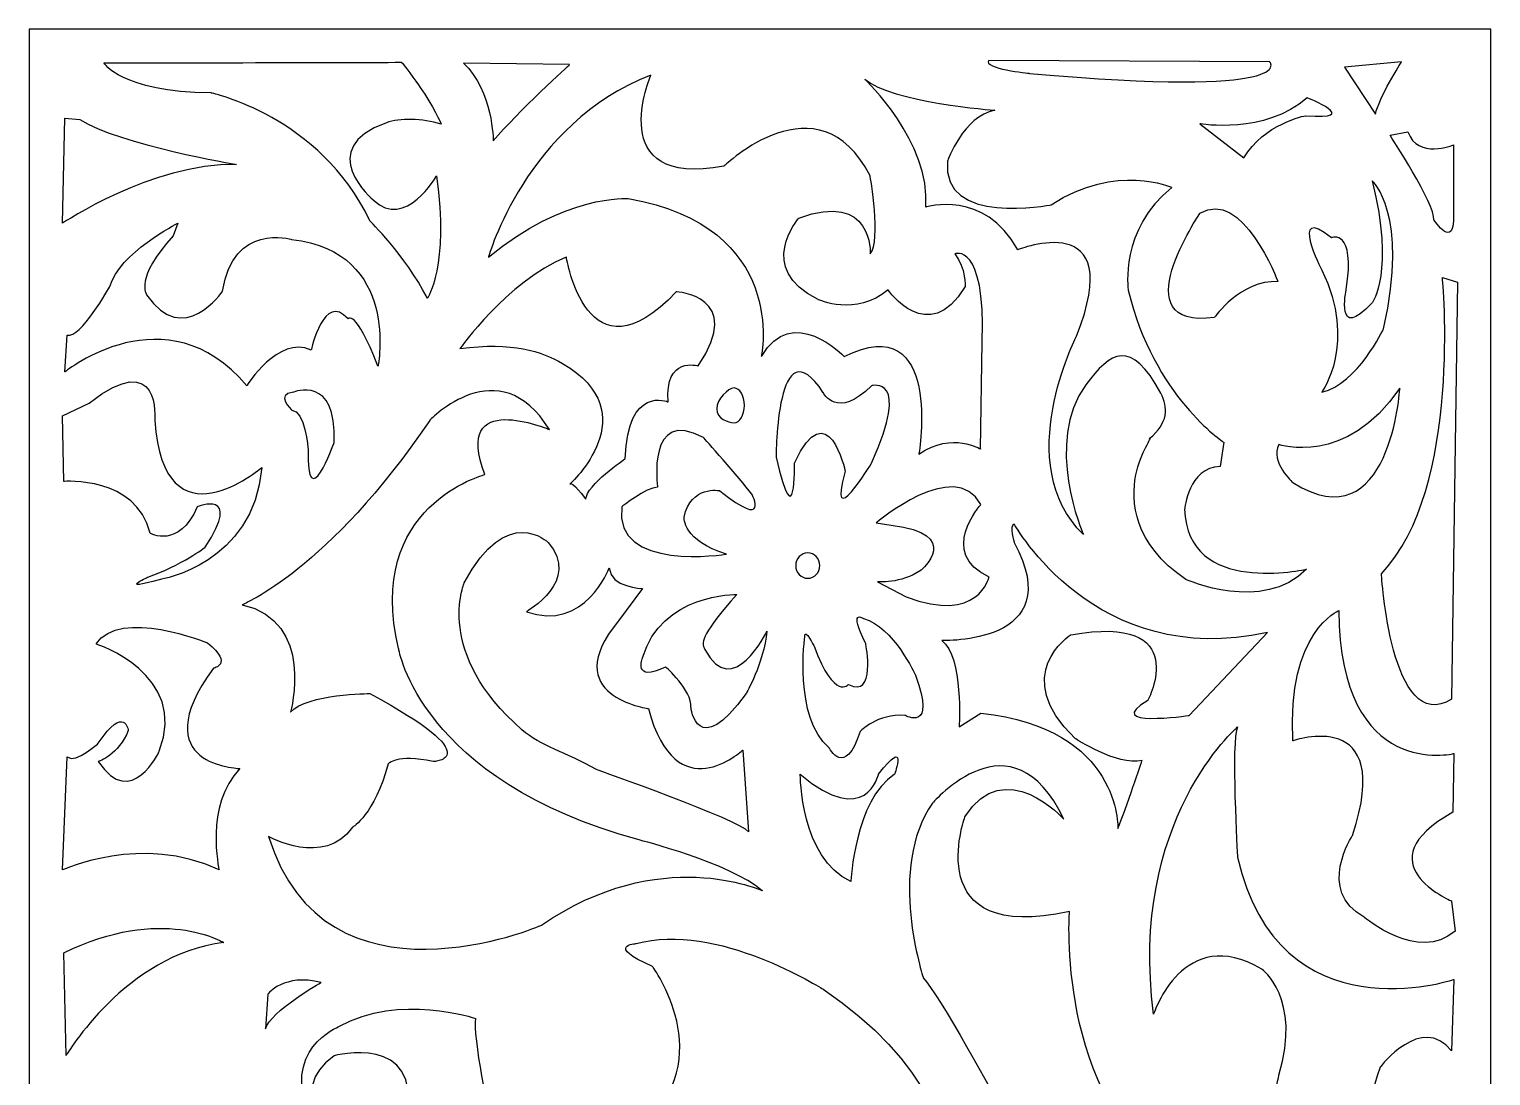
# Model space of a CAD drawing. Header units: centimetres. Extents: x -21.4 to -16.1, y -2 to 9.
# Drawn here: x -21.39 to -16.08, y 5.19 to 9 of the extents above; entities that cross this region are included whole.
import ezdxf

# ---------------------------------------------------------------- set-up
doc = ezdxf.new("R2010")
doc.units = ezdxf.units.CM
doc.header["$MEASUREMENT"] = 0
doc.layers.add('layer 1', color=7, linetype='Continuous')

msp = doc.modelspace()

# ---------------------------------------------------------------- linework, layer by layer
at = {"layer": 'layer 1', "color": 250}
for points, knots in [([(-21.39472, 9.00077), (-21.39472, 9.00077), (-16.07597, 9.00077), (-16.07597, 9.00077), (-16.07597, 9.00077), (-16.07597, 9.00077), (-16.07597, -1.97622), (-16.07597, -1.97622), (-16.07597, -1.97622), (-16.07597, -1.97622), (-21.39472, -1.97622), (-21.39472, -1.97622), (-21.39472, -1.97622), (-21.39472, -1.97622), (-21.39472, 9.00077), (-21.39472, 9.00077)], [0, 0, 0, 0, 0.2, 0.2, 0.2, 0.2, 0.4, 0.4, 0.4, 0.4, 0.6, 0.6, 0.6, 0.6, 1, 1, 1, 1]), ([(-17.90278, 8.8876), (-17.90278, 8.8876), (-16.88005, 8.88168), (-16.88005, 8.88168), (-16.88005, 8.88168), (-16.88005, 8.88168), (-16.76181, 8.75154), (-17.75498, 8.84027), (-17.75498, 8.84027), (-17.75498, 8.84027), (-17.92643, 8.85803), (-17.90278, 8.8876)], [0, 0, 0, 0, 0.25, 0.25, 0.25, 0.25, 0.5, 0.5, 0.5, 0.5, 1, 1, 1, 1]), ([(-21.12241, 8.87804), (-21.12241, 8.87804), (-21.06378, 8.77322), (-20.73294, 8.76904), (-20.73294, 8.76904), (-20.73294, 8.76904), (-20.3351, 8.68519), (-20.15502, 8.30368), (-20.15502, 8.30368), (-20.15502, 8.30368), (-20.02938, 8.18209), (-19.94563, 8.02278), (-19.94563, 8.02278), (-19.94563, 8.02278), (-19.86606, 8.14017), (-19.91212, 8.46718), (-19.91212, 8.46718), (-19.91212, 8.46718), (-20.02519, 8.27014), (-20.14246, 8.37914), (-20.14246, 8.37914), (-20.14246, 8.37914), (-20.36229, 8.56603), (-20.09506, 8.66096), (-20.09506, 8.66096), (-20.04643, 8.67824), (-19.9648, 8.67644), (-19.89537, 8.65584), (-19.89537, 8.65584), (-19.89537, 8.65584), (-19.92603, 8.72342), (-19.97184, 8.78901), (-19.97184, 8.78901), (-19.98558, 8.80868), (-20.03519, 8.88056), (-20.04101, 8.88054), (-20.04101, 8.88054), (-20.25741, 8.87988), (-21.12241, 8.87804), (-21.12241, 8.87804)], [0, 0, 0, 0, 0.0909091, 0.0909091, 0.0909091, 0.0909091, 0.1818182, 0.1818182, 0.1818182, 0.1818182, 0.2727273, 0.2727273, 0.2727273, 0.2727273, 0.3636364, 0.3636364, 0.3636364, 0.3636364, 0.4545455, 0.4545455, 0.4545455, 0.4545455, 0.5454545, 0.5454545, 0.5454545, 0.5454545, 0.6363636, 0.6363636, 0.6363636, 0.6363636, 0.7272727, 0.7272727, 0.7272727, 0.7272727, 0.8181818, 0.8181818, 0.8181818, 0.8181818, 1, 1, 1, 1]), ([(-19.81397, 8.87747), (-19.81397, 8.87747), (-19.428, 8.87245), (-19.428, 8.87245), (-19.428, 8.87245), (-19.428, 8.87245), (-19.61718, 8.70089), (-19.70585, 8.5944), (-19.70585, 8.5944), (-19.70585, 8.5944), (-19.70755, 8.77691), (-19.81397, 8.87747)], [0, 0, 0, 0, 0.25, 0.25, 0.25, 0.25, 0.5, 0.5, 0.5, 0.5, 1, 1, 1, 1]), ([(-19.72359, 8.17178), (-19.72359, 8.17178), (-19.58762, 8.65688), (-19.13241, 8.83436), (-19.13241, 8.83436), (-19.13241, 8.83436), (-19.30977, 8.42026), (-18.86638, 8.50307), (-18.86638, 8.50307), (-18.86638, 8.50307), (-18.52351, 8.83436), (-18.33433, 8.46757), (-18.33433, 8.46757), (-18.33433, 8.46757), (-18.29295, 8.23095), (-18.33433, 8.18362), (-18.33433, 8.18362), (-18.33433, 8.18362), (-18.32251, 8.41434), (-18.59445, 8.31377), (-18.59445, 8.31377), (-18.59445, 8.31377), (-18.75407, 8.13038), (-18.52351, 8.01798), (-18.52351, 8.01798), (-18.52351, 8.01798), (-18.38754, 7.9529), (-18.26931, 8.05347), (-18.26931, 8.05347), (-18.26931, 8.05347), (-18.12411, 7.8405), (-17.98814, 8.0653), (-17.98814, 8.0653), (-17.98814, 8.0653), (-17.98554, 8.13038), (-18.02692, 8.18362), (-18.02692, 8.18362), (-18.02692, 8.18362), (-17.9146, 8.23095), (-17.92643, 7.86416), (-17.92643, 7.86416), (-17.92643, 7.86416), (-17.93234, 7.47372), (-17.93234, 7.47372), (-17.93234, 7.47372), (-17.93234, 7.47372), (-18.03284, 7.53879), (-18.15698, 7.45597), (-18.15698, 7.45597), (-18.15698, 7.45597), (-18.0683, 7.98839), (-18.42892, 7.81092), (-18.42892, 7.81092), (-18.42892, 7.81092), (-18.61809, 8.00614), (-18.73042, 7.81092), (-18.73042, 7.81092), (-18.73042, 7.81092), (-18.62992, 8.28419), (-19.21517, 8.38476), (-19.21517, 8.38476), (-19.21517, 8.38476), (-19.44574, 8.40251), (-19.72359, 8.17178)], [0, 0, 0, 0, 0.0588235, 0.0588235, 0.0588235, 0.0588235, 0.1176471, 0.1176471, 0.1176471, 0.1176471, 0.1764706, 0.1764706, 0.1764706, 0.1764706, 0.2352941, 0.2352941, 0.2352941, 0.2352941, 0.2941176, 0.2941176, 0.2941176, 0.2941176, 0.3529412, 0.3529412, 0.3529412, 0.3529412, 0.4117647, 0.4117647, 0.4117647, 0.4117647, 0.4705882, 0.4705882, 0.4705882, 0.4705882, 0.5294118, 0.5294118, 0.5294118, 0.5294118, 0.5882353, 0.5882353, 0.5882353, 0.5882353, 0.6470588, 0.6470588, 0.6470588, 0.6470588, 0.7058824, 0.7058824, 0.7058824, 0.7058824, 0.7647059, 0.7647059, 0.7647059, 0.7647059, 0.8235294, 0.8235294, 0.8235294, 0.8235294, 0.8823529, 0.8823529, 0.8823529, 0.8823529, 1, 1, 1, 1]), ([(-16.6081, 8.86313), (-16.6081, 8.86313), (-16.40119, 8.88168), (-16.40119, 8.88168), (-16.40119, 8.88168), (-16.40119, 8.88168), (-16.48396, 8.75073), (-16.49578, 8.69157), (-16.49578, 8.69157), (-16.49578, 8.69157), (-16.6081, 8.86313), (-16.6081, 8.86313)], [0, 0, 0, 0, 0.25, 0.25, 0.25, 0.25, 0.5, 0.5, 0.5, 0.5, 1, 1, 1, 1]), ([(-16.74612, 7.03755), (-16.74612, 7.03755), (-17.18166, 6.93692), (-17.19004, 7.25556), (-17.19004, 7.25556), (-17.19004, 7.25556), (-17.17747, 7.40648), (-17.06021, 7.41067), (-17.06021, 7.41067), (-17.06021, 7.41067), (-17.04764, 7.49871), (-17.04764, 7.49871), (-17.04764, 7.49871), (-17.04764, 7.49871), (-17.3031, 7.66641), (-17.39524, 8.05213), (-17.39524, 8.05213), (-17.39524, 8.05213), (-17.42873, 8.27432), (-17.23609, 8.42526), (-17.23609, 8.42526), (-17.23609, 8.42526), (-17.43711, 8.51749), (-17.67582, 8.36237), (-17.67582, 8.36237), (-17.67582, 8.36237), (-18.07785, 8.28271), (-18.05273, 8.52168), (-18.05273, 8.52168), (-18.05273, 8.52168), (-17.99409, 8.68519), (-17.88102, 8.70615), (-17.88102, 8.70615), (-17.88102, 8.70615), (-18.25793, 8.7355), (-18.35425, 8.81935), (-18.35425, 8.81935), (-18.35425, 8.81935), (-18.11136, 8.58876), (-18.13229, 8.35399), (-18.13229, 8.35399), (-18.13229, 8.35399), (-17.91871, 8.42106), (-17.79727, 8.19886), (-17.79727, 8.19886), (-17.79727, 8.19886), (-17.39524, 8.35818), (-17.58369, 7.88443), (-17.58369, 7.88443), (-17.58369, 7.88443), (-17.82239, 7.41906), (-17.55856, 7.16332), (-17.55856, 7.16332), (-17.55856, 7.16332), (-17.70521, 7.49804), (-17.54934, 7.708), (-17.54934, 7.708), (-17.46054, 7.8276), (-17.38499, 7.8792), (-17.27697, 7.67681), (-17.27697, 7.67681), (-17.24993, 7.62614), (-17.24872, 7.56744), (-17.31861, 7.5118), (-17.31861, 7.5118), (-17.30306, 7.52418), (-17.35113, 7.46202), (-17.36751, 7.37965), (-17.36751, 7.37965), (-17.38642, 7.28453), (-17.37741, 7.13033), (-17.18584, 6.99982), (-17.18584, 6.99982), (-17.18584, 6.99982), (-16.90526, 6.87404), (-16.74612, 7.03755)], [0, 0, 0, 0, 0.05, 0.05, 0.05, 0.05, 0.1, 0.1, 0.1, 0.1, 0.15, 0.15, 0.15, 0.15, 0.2, 0.2, 0.2, 0.2, 0.25, 0.25, 0.25, 0.25, 0.3, 0.3, 0.3, 0.3, 0.35, 0.35, 0.35, 0.35, 0.4, 0.4, 0.4, 0.4, 0.45, 0.45, 0.45, 0.45, 0.5, 0.5, 0.5, 0.5, 0.55, 0.55, 0.55, 0.55, 0.6, 0.6, 0.6, 0.6, 0.65, 0.65, 0.65, 0.65, 0.7, 0.7, 0.7, 0.7, 0.75, 0.75, 0.75, 0.75, 0.8, 0.8, 0.8, 0.8, 0.85, 0.85, 0.85, 0.85, 0.9, 0.9, 0.9, 0.9, 1, 1, 1, 1]), ([(-17.13424, 8.65688), (-17.13424, 8.65688), (-16.89778, 8.61548), (-16.74408, 8.75154), (-16.74408, 8.75154), (-16.74408, 8.75154), (-16.53716, 8.66871), (-16.74999, 8.68646), (-16.74999, 8.68646), (-16.74999, 8.68646), (-16.90369, 8.65688), (-16.97463, 8.53265), (-16.97463, 8.53265), (-16.97463, 8.53265), (-17.13424, 8.65688), (-17.13424, 8.65688)], [0, 0, 0, 0, 0.2, 0.2, 0.2, 0.2, 0.4, 0.4, 0.4, 0.4, 0.6, 0.6, 0.6, 0.6, 1, 1, 1, 1]), ([(-21.2648, 8.67681), (-21.2648, 8.67681), (-21.27317, 8.29529), (-21.27317, 8.29529), (-21.27317, 8.29529), (-21.27317, 8.29529), (-20.95071, 8.5133), (-20.6408, 8.50911), (-20.6408, 8.50911), (-20.6408, 8.50911), (-21.06378, 8.58037), (-21.21035, 8.67261), (-21.21035, 8.67261), (-21.21035, 8.67261), (-21.2648, 8.67681), (-21.2648, 8.67681)], [0, 0, 0, 0, 0.2, 0.2, 0.2, 0.2, 0.4, 0.4, 0.4, 0.4, 0.6, 0.6, 0.6, 0.6, 1, 1, 1, 1]), ([(-16.44258, 8.61548), (-16.44258, 8.61548), (-16.27704, 8.36109), (-16.28296, 8.30785), (-16.28296, 8.30785), (-16.28296, 8.30785), (-16.2061, 8.18953), (-16.21201, 8.33151), (-16.21201, 8.33151), (-16.21201, 8.33151), (-16.21201, 8.57998), (-16.21201, 8.57998), (-16.21201, 8.57998), (-16.21201, 8.57998), (-16.34207, 8.52674), (-16.37755, 8.62731), (-16.37755, 8.62731), (-16.37755, 8.62731), (-16.44258, 8.61548), (-16.44258, 8.61548)], [0, 0, 0, 0, 0.1666667, 0.1666667, 0.1666667, 0.1666667, 0.3333333, 0.3333333, 0.3333333, 0.3333333, 0.5, 0.5, 0.5, 0.5, 0.6666667, 0.6666667, 0.6666667, 0.6666667, 1, 1, 1, 1]), ([(-16.85048, 8.08305), (-16.85048, 8.08305), (-16.98054, 8.42617), (-17.13424, 8.33151), (-17.13424, 8.33151), (-17.13424, 8.33151), (-17.42392, 7.90557), (-17.08105, 7.9529), (-17.08105, 7.9529), (-17.08105, 7.9529), (-16.98646, 8.08897), (-16.85048, 8.08305)], [0, 0, 0, 0, 0.25, 0.25, 0.25, 0.25, 0.5, 0.5, 0.5, 0.5, 1, 1, 1, 1]), ([(-16.69087, 7.68077), (-16.69087, 7.68077), (-16.56081, 7.85825), (-16.69087, 8.12446), (-16.69087, 8.12446), (-16.69087, 8.12446), (-16.81501, 8.36701), (-16.65539, 8.24278), (-16.65539, 8.24278), (-16.65539, 8.24278), (-16.56672, 8.27827), (-16.60219, 8.05347), (-16.60219, 8.05347), (-16.60219, 8.05347), (-16.64357, 7.85825), (-16.50761, 8.00614), (-16.50761, 8.00614), (-16.50761, 8.00614), (-16.42484, 8.11854), (-16.50761, 8.44984), (-16.50761, 8.44984), (-16.50761, 8.44984), (-16.37163, 8.33151), (-16.46622, 7.91149), (-16.46622, 7.91149), (-16.46622, 7.91149), (-16.56081, 7.71035), (-16.69087, 7.68077)], [0, 0, 0, 0, 0.125, 0.125, 0.125, 0.125, 0.25, 0.25, 0.25, 0.25, 0.375, 0.375, 0.375, 0.375, 0.5, 0.5, 0.5, 0.5, 0.625, 0.625, 0.625, 0.625, 0.75, 0.75, 0.75, 0.75, 1, 1, 1, 1]), ([(-20.85439, 8.29529), (-20.85439, 8.29529), (-21.06797, 8.18629), (-21.10147, 8.0647), (-21.10147, 8.0647), (-21.10147, 8.0647), (-21.21035, 7.87184), (-21.25642, 7.88862), (-21.25642, 7.88862), (-21.25642, 7.88862), (-21.2648, 7.75446), (-21.2648, 7.75446), (-21.2648, 7.75446), (-21.2648, 7.75446), (-20.89627, 8.05213), (-20.60312, 7.70415), (-20.60312, 7.70415), (-20.60312, 7.70415), (-20.49004, 7.88862), (-20.3686, 7.83412), (-20.3686, 7.83412), (-20.3686, 7.83412), (-20.32253, 8.04794), (-20.23459, 7.94731), (-20.23459, 7.94731), (-20.23459, 7.94731), (-20.20946, 7.98924), (-20.1257, 7.77543), (-20.1257, 7.77543), (-20.1257, 7.77543), (-20.04195, 8.19048), (-20.43979, 8.23659), (-20.43979, 8.23659), (-20.43979, 8.23659), (-20.65337, 8.29949), (-20.69106, 8.04794), (-20.69106, 8.04794), (-20.69106, 8.04794), (-20.83345, 7.83831), (-20.96746, 8.03535), (-20.96746, 8.03535), (-20.96746, 8.03535), (-21.01353, 8.09405), (-20.87114, 8.24917), (-20.87114, 8.24917), (-20.87114, 8.24917), (-20.85439, 8.29529), (-20.85439, 8.29529)], [0, 0, 0, 0, 0.0769231, 0.0769231, 0.0769231, 0.0769231, 0.1538462, 0.1538462, 0.1538462, 0.1538462, 0.2307692, 0.2307692, 0.2307692, 0.2307692, 0.3076923, 0.3076923, 0.3076923, 0.3076923, 0.3846154, 0.3846154, 0.3846154, 0.3846154, 0.4615385, 0.4615385, 0.4615385, 0.4615385, 0.5384615, 0.5384615, 0.5384615, 0.5384615, 0.6153846, 0.6153846, 0.6153846, 0.6153846, 0.6923077, 0.6923077, 0.6923077, 0.6923077, 0.7692308, 0.7692308, 0.7692308, 0.7692308, 0.8461538, 0.8461538, 0.8461538, 0.8461538, 1, 1, 1, 1]), ([(-19.42757, 7.34629), (-19.42757, 7.34629), (-19.14248, 7.60358), (-19.454, 7.78539), (-19.454, 7.78539), (-19.5277, 7.82839), (-19.6365, 7.86531), (-19.82745, 7.83935), (-19.82745, 7.83935), (-19.82745, 7.83935), (-19.65908, 8.07954), (-19.4402, 8.17225), (-19.4402, 8.17225), (-19.4402, 8.17225), (-19.36444, 7.70028), (-19.04033, 8.04584), (-19.04033, 8.04584), (-19.04033, 8.04584), (-18.78779, 8.03319), (-18.96036, 7.77614), (-18.96036, 7.77614), (-18.96036, 7.77614), (-19.08243, 7.81407), (-19.0698, 7.64549), (-19.0698, 7.64549), (-19.0698, 7.64549), (-19.21712, 7.70871), (-19.22554, 7.43901), (-19.22554, 7.43901), (-19.22554, 7.43901), (-19.36865, 7.34208), (-19.36865, 7.29152), (-19.36865, 7.29152), (-19.36865, 7.29152), (-19.42337, 7.36315), (-19.42757, 7.34629)], [0, 0, 0, 0, 0.1, 0.1, 0.1, 0.1, 0.2, 0.2, 0.2, 0.2, 0.3, 0.3, 0.3, 0.3, 0.4, 0.4, 0.4, 0.4, 0.5, 0.5, 0.5, 0.5, 0.6, 0.6, 0.6, 0.6, 0.7, 0.7, 0.7, 0.7, 0.8, 0.8, 0.8, 0.8, 1, 1, 1, 1]), ([(-16.25196, 8.09824), (-16.25196, 8.09824), (-16.17657, 7.33102), (-16.47391, 7.02079), (-16.47391, 7.02079), (-16.47391, 7.02079), (-16.44041, 6.42964), (-16.21845, 6.5638), (-16.21845, 6.5638), (-16.21845, 6.5638), (-16.19751, 8.08147), (-16.19751, 8.08147), (-16.19751, 8.08147), (-16.19751, 8.08147), (-16.25196, 8.09824), (-16.25196, 8.09824)], [0, 0, 0, 0, 0.2, 0.2, 0.2, 0.2, 0.4, 0.4, 0.4, 0.4, 0.6, 0.6, 0.6, 0.6, 1, 1, 1, 1]), ([(-18.67671, 7.44421), (-18.67671, 7.44421), (-18.67671, 7.93893), (-18.50502, 7.679), (-18.50502, 7.679), (-18.50502, 7.679), (-18.45476, 7.57838), (-18.32912, 7.70415), (-18.32912, 7.70415), (-18.32912, 7.70415), (-18.18255, 7.74607), (-18.32912, 7.42326), (-18.32912, 7.42326), (-18.32912, 7.42326), (-18.49245, 7.15494), (-18.42544, 7.39391), (-18.42544, 7.39391), (-18.42544, 7.39391), (-18.48826, 7.68319), (-18.60972, 7.42326), (-18.60972, 7.42326), (-18.60972, 7.42326), (-18.60552, 7.13817), (-18.67671, 7.44421)], [0, 0, 0, 0, 0.1428571, 0.1428571, 0.1428571, 0.1428571, 0.2857143, 0.2857143, 0.2857143, 0.2857143, 0.4285714, 0.4285714, 0.4285714, 0.4285714, 0.5714286, 0.5714286, 0.5714286, 0.5714286, 0.7142857, 0.7142857, 0.7142857, 0.7142857, 1, 1, 1, 1]), ([(-21.27317, 7.59515), (-21.27317, 7.59515), (-21.26898, 7.35617), (-21.26898, 7.35617), (-21.26898, 7.35617), (-21.26898, 7.35617), (-21.00515, 7.37714), (-20.9549, 7.16752), (-20.9549, 7.16752), (-20.9549, 7.16752), (-20.8502, 7.10882), (-20.7832, 7.26394), (-20.7832, 7.26394), (-20.7832, 7.26394), (-20.61568, 7.33102), (-20.75388, 7.11721), (-20.75388, 7.11721), (-20.75388, 7.11721), (-20.84183, 7.05013), (-20.96327, 7.0082), (-20.96327, 7.0082), (-20.96327, 7.0082), (-21.08053, 6.9537), (-20.9172, 6.99982), (-20.9172, 6.99982), (-20.9172, 6.99982), (-20.57799, 7.05432), (-20.54867, 7.40648), (-20.54867, 7.40648), (-20.54867, 7.40648), (-20.90464, 7.10462), (-20.93814, 7.57838), (-20.93814, 7.57838), (-20.93814, 7.57838), (-20.91301, 7.8467), (-21.17685, 7.64126), (-21.17685, 7.64126), (-21.17685, 7.64126), (-21.27317, 7.59515), (-21.27317, 7.59515)], [0, 0, 0, 0, 0.0909091, 0.0909091, 0.0909091, 0.0909091, 0.1818182, 0.1818182, 0.1818182, 0.1818182, 0.2727273, 0.2727273, 0.2727273, 0.2727273, 0.3636364, 0.3636364, 0.3636364, 0.3636364, 0.4545455, 0.4545455, 0.4545455, 0.4545455, 0.5454545, 0.5454545, 0.5454545, 0.5454545, 0.6363636, 0.6363636, 0.6363636, 0.6363636, 0.7272727, 0.7272727, 0.7272727, 0.7272727, 0.8181818, 0.8181818, 0.8181818, 0.8181818, 1, 1, 1, 1]), ([(-20.61987, 6.90758), (-20.61987, 6.90758), (-20.30578, 7.03335), (-19.93725, 7.57838), (-19.93725, 7.57838), (-19.93725, 7.57838), (-19.68598, 7.8425), (-19.50172, 7.54483), (-19.50172, 7.54483), (-19.50172, 7.54483), (-19.85768, 7.69576), (-19.73624, 7.38133), (-19.73624, 7.38133), (-19.73624, 7.38133), (-20.17596, 7.26814), (-20.05032, 6.74827), (-20.05032, 6.74827), (-20.05032, 6.74827), (-19.97494, 6.27033), (-19.17506, 6.05232), (-19.17506, 6.05232), (-19.17506, 6.05232), (-18.84422, 5.96847), (-18.72697, 5.86785), (-18.72697, 5.86785), (-18.72697, 5.86785), (-19.09968, 6.03974), (-19.53103, 5.74207), (-19.53103, 5.74207), (-19.53103, 5.74207), (-20.31834, 5.40248), (-20.52355, 6.0649), (-20.52355, 6.0649), (-20.52355, 6.0649), (-20.32253, 5.9517), (-20.21784, 6.09844), (-20.21784, 6.09844), (-20.21784, 6.09844), (-20.13827, 6.14456), (-20.08801, 6.32902), (-20.08801, 6.32902), (-20.08801, 6.32902), (-20.0587, 6.36675), (-19.92469, 6.33741), (-19.92469, 6.33741), (-19.92469, 6.33741), (-19.71111, 6.3458), (-20.15502, 6.58476), (-20.15502, 6.58476), (-20.15502, 6.58476), (-20.38116, 6.58476), (-20.44398, 6.51768), (-20.44398, 6.51768), (-20.44398, 6.51768), (-20.35185, 6.84888), (-20.61987, 6.90758)], [0, 0, 0, 0, 0.0666667, 0.0666667, 0.0666667, 0.0666667, 0.1333333, 0.1333333, 0.1333333, 0.1333333, 0.2, 0.2, 0.2, 0.2, 0.2666667, 0.2666667, 0.2666667, 0.2666667, 0.3333333, 0.3333333, 0.3333333, 0.3333333, 0.4, 0.4, 0.4, 0.4, 0.4666667, 0.4666667, 0.4666667, 0.4666667, 0.5333333, 0.5333333, 0.5333333, 0.5333333, 0.6, 0.6, 0.6, 0.6, 0.6666667, 0.6666667, 0.6666667, 0.6666667, 0.7333333, 0.7333333, 0.7333333, 0.7333333, 0.8, 0.8, 0.8, 0.8, 0.8666667, 0.8666667, 0.8666667, 0.8666667, 1, 1, 1, 1]), ([(-20.433, 7.68077), (-20.433, 7.68077), (-20.27338, 7.74584), (-20.2852, 7.49738), (-20.2852, 7.49738), (-20.2852, 7.49738), (-20.38571, 7.21933), (-20.37979, 7.47372), (-20.37979, 7.47372), (-20.37979, 7.47372), (-20.39161, 7.6157), (-20.43891, 7.6157), (-20.43891, 7.6157), (-20.43891, 7.6157), (-20.50394, 7.67486), (-20.433, 7.68077)], [0, 0, 0, 0, 0.2, 0.2, 0.2, 0.2, 0.4, 0.4, 0.4, 0.4, 0.6, 0.6, 0.6, 0.6, 1, 1, 1, 1]), ([(-18.82987, 7.69606), (-18.80895, 7.69606), (-18.79199, 7.66777), (-18.79199, 7.63285), (-18.79199, 7.63285), (-18.79199, 7.59794), (-18.80895, 7.56964), (-18.82987, 7.56964), (-18.82987, 7.56964), (-18.8508, 7.56964), (-18.89301, 7.5853), (-18.89301, 7.62021), (-18.89301, 7.62021), (-18.89301, 7.65512), (-18.8508, 7.69606), (-18.82987, 7.69606)], [0, 0, 0, 0, 0.2, 0.2, 0.2, 0.2, 0.4, 0.4, 0.4, 0.4, 0.6, 0.6, 0.6, 0.6, 1, 1, 1, 1]), ([(-16.84663, 7.49033), (-16.84663, 7.49033), (-16.60373, 7.40648), (-16.4069, 7.69576), (-16.4069, 7.69576), (-16.4069, 7.69576), (-16.44041, 7.12978), (-16.79637, 7.35198), (-16.79637, 7.35198), (-16.79637, 7.35198), (-16.88013, 7.42745), (-16.84663, 7.49033)], [0, 0, 0, 0, 0.25, 0.25, 0.25, 0.25, 0.5, 0.5, 0.5, 0.5, 1, 1, 1, 1]), ([(-18.85678, 7.09205), (-18.85678, 7.09205), (-19.27138, 7.02497), (-19.23788, 7.26394), (-19.23788, 7.26394), (-19.23788, 7.26394), (-19.14994, 7.33522), (-19.10805, 7.33522), (-19.10805, 7.33522), (-19.10805, 7.33522), (-19.14994, 7.62868), (-18.94054, 7.51549), (-18.94054, 7.51549), (-18.94054, 7.51549), (-18.81072, 7.36876), (-18.76466, 7.31006), (-18.76466, 7.31006), (-18.76466, 7.31006), (-18.69766, 7.1759), (-18.88191, 7.32264), (-18.88191, 7.32264), (-18.88191, 7.32264), (-18.98661, 7.34359), (-19.01174, 7.22621), (-19.01174, 7.22621), (-19.01174, 7.22621), (-19.01593, 7.13817), (-18.85678, 7.09205)], [0, 0, 0, 0, 0.125, 0.125, 0.125, 0.125, 0.25, 0.25, 0.25, 0.25, 0.375, 0.375, 0.375, 0.375, 0.5, 0.5, 0.5, 0.5, 0.625, 0.625, 0.625, 0.625, 0.75, 0.75, 0.75, 0.75, 1, 1, 1, 1]), ([(-18.31237, 7.20525), (-18.31237, 7.20525), (-18.0276, 7.44832), (-17.93128, 7.27224), (-17.93128, 7.27224), (-17.93128, 7.27224), (-18.09042, 7.09624), (-17.90197, 7.0082), (-17.90197, 7.0082), (-17.90197, 7.0082), (-17.93979, 6.83631), (-18.20362, 6.93692), (-18.20362, 6.93692), (-18.20362, 6.93692), (-18.30819, 6.99143), (-18.30819, 6.99143), (-18.30819, 6.99143), (-18.30819, 6.99143), (-18.22443, 6.98292), (-18.14904, 7.03322), (-18.14904, 7.03322), (-18.14904, 7.03322), (-17.99409, 7.16752), (-18.25793, 7.19686), (-18.25793, 7.19686), (-18.25793, 7.19686), (-18.31237, 7.20525), (-18.31237, 7.20525)], [0, 0, 0, 0, 0.125, 0.125, 0.125, 0.125, 0.25, 0.25, 0.25, 0.25, 0.375, 0.375, 0.375, 0.375, 0.5, 0.5, 0.5, 0.5, 0.625, 0.625, 0.625, 0.625, 0.75, 0.75, 0.75, 0.75, 1, 1, 1, 1]), ([(-19.58547, 6.88243), (-19.58547, 6.88243), (-19.38445, 6.99563), (-19.50591, 7.13397), (-19.50591, 7.13397), (-19.50591, 7.13397), (-19.65666, 7.28071), (-19.81162, 6.98724), (-19.81162, 6.98724), (-19.81162, 6.98724), (-19.92232, 6.73195), (-19.60151, 6.45308), (-19.60151, 6.45308), (-19.53267, 6.39322), (-19.44395, 6.3725), (-19.33001, 6.30806), (-19.33001, 6.30806), (-19.33001, 6.30806), (-18.80654, 6.12359), (-18.77722, 6.08166), (-18.77722, 6.08166), (-18.77722, 6.08166), (-18.79816, 6.37933), (-18.79816, 6.37933), (-18.79816, 6.37933), (-18.79816, 6.37933), (-19.04105, 6.15294), (-19.14156, 6.53026), (-19.14156, 6.53026), (-19.14156, 6.53026), (-19.47659, 6.57638), (-19.25045, 6.84888), (-19.25045, 6.84888), (-19.25045, 6.84888), (-19.1625, 6.96628), (-19.1625, 6.96628), (-19.1625, 6.96628), (-19.1625, 6.96628), (-19.27976, 6.97047), (-19.28395, 7.04174), (-19.28395, 7.04174), (-19.28395, 7.04174), (-19.37189, 6.80696), (-19.58547, 6.88243)], [0, 0, 0, 0, 0.0833333, 0.0833333, 0.0833333, 0.0833333, 0.1666667, 0.1666667, 0.1666667, 0.1666667, 0.25, 0.25, 0.25, 0.25, 0.3333333, 0.3333333, 0.3333333, 0.3333333, 0.4166667, 0.4166667, 0.4166667, 0.4166667, 0.5, 0.5, 0.5, 0.5, 0.5833333, 0.5833333, 0.5833333, 0.5833333, 0.6666667, 0.6666667, 0.6666667, 0.6666667, 0.75, 0.75, 0.75, 0.75, 0.8333333, 0.8333333, 0.8333333, 0.8333333, 1, 1, 1, 1]), ([(-17.80983, 7.20106), (-17.80983, 7.20106), (-17.51668, 6.66861), (-16.88851, 6.80696), (-16.88851, 6.80696), (-16.88851, 6.80696), (-17.17328, 6.5051), (-17.17328, 6.5051), (-17.17328, 6.5051), (-17.17328, 6.5051), (-17.49574, 6.45899), (-17.32404, 6.55961), (-17.32404, 6.55961), (-17.32404, 6.55961), (-17.15653, 6.87823), (-17.60463, 6.79858), (-17.60463, 6.79858), (-17.60463, 6.79858), (-17.83077, 6.65184), (-17.58788, 6.42126), (-17.58788, 6.42126), (-17.58788, 6.42126), (-17.43711, 6.32064), (-17.34498, 6.3416), (-17.34498, 6.3416), (-17.34498, 6.3416), (-17.40361, 6.16551), (-17.43292, 6.09425), (-17.43292, 6.09425), (-17.43292, 6.09425), (-17.42036, 6.45899), (-17.93128, 6.51349), (-17.93128, 6.51349), (-17.93128, 6.51349), (-18.01085, 6.46318), (-18.01085, 6.46318), (-18.01085, 6.46318), (-18.01085, 6.46318), (-17.99409, 6.71892), (-18.07367, 6.77762), (-18.07367, 6.77762), (-18.07367, 6.77762), (-17.60882, 6.76084), (-17.80983, 7.13397), (-17.80983, 7.13397), (-17.80983, 7.13397), (-17.83077, 7.19686), (-17.80983, 7.20106)], [0, 0, 0, 0, 0.0769231, 0.0769231, 0.0769231, 0.0769231, 0.1538462, 0.1538462, 0.1538462, 0.1538462, 0.2307692, 0.2307692, 0.2307692, 0.2307692, 0.3076923, 0.3076923, 0.3076923, 0.3076923, 0.3846154, 0.3846154, 0.3846154, 0.3846154, 0.4615385, 0.4615385, 0.4615385, 0.4615385, 0.5384615, 0.5384615, 0.5384615, 0.5384615, 0.6153846, 0.6153846, 0.6153846, 0.6153846, 0.6923077, 0.6923077, 0.6923077, 0.6923077, 0.7692308, 0.7692308, 0.7692308, 0.7692308, 0.8461538, 0.8461538, 0.8461538, 0.8461538, 1, 1, 1, 1]), ([(-18.56155, 7.09624), (-18.53727, 7.09624), (-18.51758, 7.07559), (-18.51758, 7.05013), (-18.51758, 7.05013), (-18.51758, 7.02466), (-18.53727, 7.00401), (-18.56155, 7.00401), (-18.56155, 7.00401), (-18.58583, 7.00401), (-18.60552, 7.02466), (-18.60552, 7.05013), (-18.60552, 7.05013), (-18.60552, 7.07559), (-18.58583, 7.09624), (-18.56155, 7.09624)], [0, 0, 0, 0, 0.2, 0.2, 0.2, 0.2, 0.4, 0.4, 0.4, 0.4, 0.6, 0.6, 0.6, 0.6, 1, 1, 1, 1]), ([(-18.81909, 6.94532), (-18.81909, 6.94532), (-19.09549, 6.94951), (-19.1625, 6.71473), (-19.1625, 6.71473), (-19.1625, 6.71473), (-19.20025, 6.62256), (-19.07874, 6.6812), (-19.07874, 6.6812), (-19.07874, 6.6812), (-18.98253, 6.59714), (-18.98661, 6.53445), (-18.98661, 6.53445), (-18.98661, 6.53445), (-18.96567, 6.33741), (-18.7856, 6.58476), (-18.7856, 6.58476), (-18.7856, 6.58476), (-18.72278, 6.69377), (-18.71022, 6.81115), (-18.71022, 6.81115), (-18.71022, 6.81115), (-18.83456, 6.55355), (-18.93634, 6.74553), (-18.93634, 6.74553), (-18.95127, 6.77368), (-18.94362, 6.80477), (-18.81909, 6.94532)], [0, 0, 0, 0, 0.125, 0.125, 0.125, 0.125, 0.25, 0.25, 0.25, 0.25, 0.375, 0.375, 0.375, 0.375, 0.5, 0.5, 0.5, 0.5, 0.625, 0.625, 0.625, 0.625, 0.75, 0.75, 0.75, 0.75, 1, 1, 1, 1]), ([(-21.15173, 6.76503), (-21.15173, 6.76503), (-20.81251, 6.65604), (-20.92139, 6.37514), (-20.92139, 6.37514), (-20.92139, 6.37514), (-21.0219, 6.15713), (-21.14335, 6.33741), (-21.14335, 6.33741), (-21.14335, 6.33741), (-21.06797, 6.36256), (-21.03447, 6.4506), (-21.03447, 6.4506), (-21.03447, 6.4506), (-21.04703, 6.54703), (-21.14335, 6.40449), (-21.14335, 6.40449), (-21.14335, 6.40449), (-21.22292, 6.32902), (-21.25642, 6.35418), (-21.25642, 6.35418), (-21.25642, 6.35418), (-21.27317, 5.94332), (-21.27317, 5.94332), (-21.27317, 5.94332), (-21.27317, 5.94332), (-20.98421, 6.07747), (-20.70363, 5.94332), (-20.70363, 5.94332), (-20.70363, 5.94332), (-20.75807, 6.17809), (-20.62825, 6.31225), (-20.62825, 6.31225), (-20.62825, 6.31225), (-20.98421, 6.32064), (-20.72456, 6.677), (-20.72456, 6.677), (-20.72456, 6.677), (-20.64919, 6.68958), (-20.7455, 6.76923), (-20.7455, 6.76923), (-20.7455, 6.76923), (-21.06378, 6.8992), (-21.15173, 6.76503)], [0, 0, 0, 0, 0.0833333, 0.0833333, 0.0833333, 0.0833333, 0.1666667, 0.1666667, 0.1666667, 0.1666667, 0.25, 0.25, 0.25, 0.25, 0.3333333, 0.3333333, 0.3333333, 0.3333333, 0.4166667, 0.4166667, 0.4166667, 0.4166667, 0.5, 0.5, 0.5, 0.5, 0.5833333, 0.5833333, 0.5833333, 0.5833333, 0.6666667, 0.6666667, 0.6666667, 0.6666667, 0.75, 0.75, 0.75, 0.75, 0.8333333, 0.8333333, 0.8333333, 0.8333333, 1, 1, 1, 1]), ([(-18.57202, 6.79438), (-18.57202, 6.79438), (-18.6139, 6.49672), (-18.48407, 6.38771), (-18.48407, 6.38771), (-18.48407, 6.38771), (-18.42544, 6.27452), (-18.371, 6.44641), (-18.371, 6.44641), (-18.371, 6.44641), (-18.30819, 6.51349), (-18.20767, 6.5051), (-18.20767, 6.5051), (-18.20767, 6.5051), (-18.09042, 6.44221), (-18.16999, 6.65184), (-18.16999, 6.65184), (-18.16999, 6.65184), (-18.24956, 6.82792), (-18.35843, 6.85727), (-18.35843, 6.85727), (-18.35843, 6.85727), (-18.41707, 6.8992), (-18.35006, 6.76503), (-18.35006, 6.76503), (-18.35006, 6.76503), (-18.31237, 6.5638), (-18.41288, 6.6183), (-18.41288, 6.6183), (-18.41288, 6.6183), (-18.46313, 6.55541), (-18.53852, 6.75665), (-18.53852, 6.75665), (-18.53852, 6.75665), (-18.57202, 6.82373), (-18.57202, 6.79438)], [0, 0, 0, 0, 0.1, 0.1, 0.1, 0.1, 0.2, 0.2, 0.2, 0.2, 0.3, 0.3, 0.3, 0.3, 0.4, 0.4, 0.4, 0.4, 0.5, 0.5, 0.5, 0.5, 0.6, 0.6, 0.6, 0.6, 0.7, 0.7, 0.7, 0.7, 0.8, 0.8, 0.8, 0.8, 1, 1, 1, 1]), ([(-16.62886, 6.88662), (-16.62886, 6.88662), (-16.81731, 6.81115), (-16.79637, 6.41287), (-16.79637, 6.41287), (-16.79637, 6.41287), (-16.42366, 6.54284), (-16.57861, 6.06909), (-16.57861, 6.06909), (-16.57861, 6.06909), (-16.71262, 5.86785), (-16.53672, 5.77142), (-16.53672, 5.77142), (-16.53672, 5.77142), (-16.3399, 5.60372), (-16.20589, 5.72112), (-16.20589, 5.72112), (-16.20589, 5.72112), (-16.21845, 5.83012), (-16.21845, 5.83012), (-16.21845, 5.83012), (-16.21845, 5.83012), (-16.5451, 5.96847), (-16.21426, 6.15294), (-16.21426, 6.15294), (-16.21426, 6.15294), (-16.21007, 6.36675), (-16.21007, 6.36675), (-16.21007, 6.36675), (-16.21007, 6.36675), (-16.62467, 6.26613), (-16.62886, 6.88662)], [0, 0, 0, 0, 0.1111111, 0.1111111, 0.1111111, 0.1111111, 0.2222222, 0.2222222, 0.2222222, 0.2222222, 0.3333333, 0.3333333, 0.3333333, 0.3333333, 0.4444444, 0.4444444, 0.4444444, 0.4444444, 0.5555556, 0.5555556, 0.5555556, 0.5555556, 0.6666667, 0.6666667, 0.6666667, 0.6666667, 0.7777778, 0.7777778, 0.7777778, 0.7777778, 1, 1, 1, 1]), ([(-17.45805, 4.42564), (-17.45805, 4.42564), (-17.68838, 4.58915), (-17.85171, 4.47175), (-17.85171, 4.47175), (-17.85171, 4.47175), (-17.75958, 4.8365), (-17.86428, 5.08805), (-17.86428, 5.08805), (-17.86428, 5.08805), (-18.09042, 5.5031), (-18.14067, 5.54922), (-18.14067, 5.54922), (-18.14067, 5.54922), (-18.27468, 5.9517), (-18.10717, 6.18648), (-18.10717, 6.18648), (-18.10717, 6.18648), (-17.81821, 6.52607), (-17.62975, 6.12779), (-17.62975, 6.12779), (-17.62975, 6.12779), (-17.84334, 6.36675), (-17.98991, 6.13617), (-17.98991, 6.13617), (-17.98991, 6.13617), (-18.15742, 5.6708), (-17.60882, 5.79238), (-17.60882, 5.79238), (-17.60882, 5.79238), (-17.66326, 5.13836), (-17.21935, 4.80296), (-17.21935, 4.80296), (-17.21935, 4.80296), (-17.43292, 4.68977), (-17.45805, 4.42564)], [0, 0, 0, 0, 0.1, 0.1, 0.1, 0.1, 0.2, 0.2, 0.2, 0.2, 0.3, 0.3, 0.3, 0.3, 0.4, 0.4, 0.4, 0.4, 0.5, 0.5, 0.5, 0.5, 0.6, 0.6, 0.6, 0.6, 0.7, 0.7, 0.7, 0.7, 0.8, 0.8, 0.8, 0.8, 1, 1, 1, 1]), ([(-16.99739, 6.46318), (-16.99739, 6.46318), (-17.39524, 6.12359), (-17.3031, 5.41925), (-17.3031, 5.41925), (-17.3031, 5.41925), (-17.19422, 5.75047), (-16.90944, 5.58276), (-16.90944, 5.58276), (-16.90944, 5.58276), (-16.76287, 5.47795), (-16.84663, 5.19706), (-16.84663, 5.19706), (-16.84663, 5.19706), (-16.94714, 4.86584), (-16.55348, 4.80296), (-16.55348, 4.80296), (-16.53254, 4.80296), (-16.34408, 4.7778), (-16.21845, 5.05032), (-16.21845, 5.05032), (-16.21845, 5.05032), (-16.6163, 4.87004), (-16.4781, 5.2264), (-16.4781, 5.2264), (-16.4781, 5.2264), (-16.32733, 5.42345), (-16.21845, 5.2851), (-16.21845, 5.2851), (-16.21845, 5.2851), (-16.21007, 5.54503), (-16.21007, 5.54503), (-16.21007, 5.54503), (-16.21007, 5.54503), (-16.84663, 5.33121), (-16.99739, 5.98943), (-16.99739, 5.98943), (-16.99739, 5.98943), (-17.02251, 6.41706), (-16.99739, 6.46318)], [0, 0, 0, 0, 0.0909091, 0.0909091, 0.0909091, 0.0909091, 0.1818182, 0.1818182, 0.1818182, 0.1818182, 0.2727273, 0.2727273, 0.2727273, 0.2727273, 0.3636364, 0.3636364, 0.3636364, 0.3636364, 0.4545455, 0.4545455, 0.4545455, 0.4545455, 0.5454545, 0.5454545, 0.5454545, 0.5454545, 0.6363636, 0.6363636, 0.6363636, 0.6363636, 0.7272727, 0.7272727, 0.7272727, 0.7272727, 0.8181818, 0.8181818, 0.8181818, 0.8181818, 1, 1, 1, 1]), ([(-18.58877, 6.29129), (-18.58877, 6.29129), (-18.58877, 5.98524), (-18.4045, 5.90139), (-18.4045, 5.90139), (-18.4045, 5.90139), (-18.39194, 6.19486), (-18.24536, 6.29129), (-18.24536, 6.29129), (-18.24536, 6.29129), (-18.19511, 6.43383), (-18.304, 6.29129), (-18.304, 6.29129), (-18.304, 6.29129), (-18.35006, 6.09006), (-18.58877, 6.29129)], [0, 0, 0, 0, 0.2, 0.2, 0.2, 0.2, 0.4, 0.4, 0.4, 0.4, 0.6, 0.6, 0.6, 0.6, 1, 1, 1, 1]), ([(-21.26898, 5.64145), (-21.26898, 5.64145), (-21.26061, 5.26833), (-21.26061, 5.26833), (-21.26061, 5.26833), (-21.26061, 5.26833), (-21.04284, 5.63726), (-20.68687, 5.67919), (-20.68687, 5.67919), (-20.68687, 5.67919), (-20.91301, 5.81754), (-21.26898, 5.64145)], [0, 0, 0, 0, 0.25, 0.25, 0.25, 0.25, 0.5, 0.5, 0.5, 0.5, 1, 1, 1, 1]), ([(-19.77088, 5.40317), (-19.77088, 5.40317), (-20.04873, 5.49783), (-20.26747, 5.37359), (-20.26747, 5.37359), (-20.26747, 5.37359), (-20.4862, 5.29077), (-20.36797, 5.03638), (-20.36797, 5.03638), (-20.36797, 5.03638), (-20.31476, 4.95948), (-20.26747, 4.95948), (-20.26747, 4.95948), (-20.26747, 4.95948), (-20.47438, 5.13695), (-20.2852, 5.26711), (-20.2852, 5.26711), (-20.2852, 5.26711), (-19.96597, 5.35584), (-20.01918, 5.04231), (-20.01918, 5.04231), (-20.01918, 5.04231), (-20.06056, 4.88258), (-20.14923, 4.84708), (-20.14923, 4.84708), (-20.14923, 4.84708), (-20.11968, 4.64003), (-20.1315, 4.52171), (-20.1315, 4.52171), (-20.1315, 4.52171), (-19.53441, 4.58679), (-19.71176, 4.21409), (-19.71176, 4.21409), (-19.71176, 4.21409), (-19.35706, 3.84139), (-19.95415, 3.74082), (-19.95415, 3.74082), (-19.95415, 3.74082), (-19.83, 3.63433), (-19.83591, 3.58109), (-19.83591, 3.58109), (-19.83591, 3.58109), (-19.68221, 3.92421), (-19.29203, 3.95379), (-19.29203, 3.95379), (-19.29203, 3.95379), (-19.17971, 3.94196), (-18.99053, 4.06028), (-18.99053, 4.06028), (-18.99053, 4.06028), (-18.86047, 4.01294), (-19.06739, 3.82956), (-19.06739, 3.82956), (-19.06739, 3.82956), (-18.74816, 3.85322), (-18.80727, 4.08985), (-18.80727, 4.08985), (-18.80727, 4.08985), (-18.88077, 4.0272), (-18.91537, 4.08488), (-18.91537, 4.08488), (-18.98703, 4.20435), (-19.08986, 4.24243), (-19.15738, 4.23905), (-19.15738, 4.23905), (-19.15738, 4.23905), (-19.19732, 4.46611), (-18.8537, 4.46292), (-18.8537, 4.46292), (-18.79364, 4.46236), (-18.75467, 4.43298), (-18.70086, 4.39748), (-18.70086, 4.39748), (-18.70086, 4.39748), (-18.36981, 4.08985), (-18.78362, 3.78223), (-18.78362, 3.78223), (-18.78362, 3.78223), (-19.08132, 3.66533), (-18.97233, 3.69778), (-18.97233, 3.69778), (-19.17767, 3.63664), (-19.59772, 3.62605), (-19.62309, 3.42137), (-19.62309, 3.42137), (-19.62309, 3.42137), (-19.36888, 3.60475), (-18.93733, 3.66983), (-18.93733, 3.66983), (-18.93733, 3.66983), (-18.64765, 3.68757), (-18.40527, 4.19043), (-18.40527, 4.19043), (-18.40527, 4.19043), (-18.12151, 4.88849), (-18.49987, 4.94174), (-18.49987, 4.94174), (-18.49987, 4.94174), (-18.65357, 4.88258), (-18.52942, 4.80568), (-18.52942, 4.80568), (-18.52942, 4.80568), (-18.36981, 4.56312), (-18.73633, 4.78792), (-18.73633, 4.78792), (-18.73633, 4.78792), (-18.94915, 5.24344), (-18.3166, 5.11329), (-18.3166, 5.11329), (-18.3166, 5.11329), (-17.99736, 5.03047), (-18.13334, 4.3324), (-18.13334, 4.3324), (-18.13334, 4.3324), (-17.73134, 4.98906), (-18.50578, 5.50965), (-18.50578, 5.50965), (-18.50578, 5.50965), (-18.89594, 5.75812), (-19.18562, 5.6753), (-19.18562, 5.6753), (-19.18562, 5.6753), (-19.30386, 5.66938), (-19.1265, 5.59248), (-19.1265, 5.59248), (-19.1265, 5.59248), (-18.87821, 5.25528), (-19.16788, 5.01273), (-19.16788, 5.01273), (-19.16788, 5.01273), (-19.28612, 4.82933), (-19.11468, 4.64594), (-19.11468, 4.64594), (-19.11468, 4.64594), (-19.48121, 4.46847), (-19.71768, 5.03047), (-19.71768, 5.03047), (-19.71768, 5.03047), (-19.7827, 5.34401), (-19.77088, 5.40317)], [0, 0, 0, 0, 0.0277778, 0.0277778, 0.0277778, 0.0277778, 0.0555556, 0.0555556, 0.0555556, 0.0555556, 0.0833333, 0.0833333, 0.0833333, 0.0833333, 0.1111111, 0.1111111, 0.1111111, 0.1111111, 0.1388889, 0.1388889, 0.1388889, 0.1388889, 0.1666667, 0.1666667, 0.1666667, 0.1666667, 0.1944444, 0.1944444, 0.1944444, 0.1944444, 0.2222222, 0.2222222, 0.2222222, 0.2222222, 0.25, 0.25, 0.25, 0.25, 0.2777778, 0.2777778, 0.2777778, 0.2777778, 0.3055556, 0.3055556, 0.3055556, 0.3055556, 0.3333333, 0.3333333, 0.3333333, 0.3333333, 0.3611111, 0.3611111, 0.3611111, 0.3611111, 0.3888889, 0.3888889, 0.3888889, 0.3888889, 0.4166667, 0.4166667, 0.4166667, 0.4166667, 0.4444444, 0.4444444, 0.4444444, 0.4444444, 0.4722222, 0.4722222, 0.4722222, 0.4722222, 0.5, 0.5, 0.5, 0.5, 0.5277778, 0.5277778, 0.5277778, 0.5277778, 0.5555556, 0.5555556, 0.5555556, 0.5555556, 0.5833333, 0.5833333, 0.5833333, 0.5833333, 0.6111111, 0.6111111, 0.6111111, 0.6111111, 0.6388889, 0.6388889, 0.6388889, 0.6388889, 0.6666667, 0.6666667, 0.6666667, 0.6666667, 0.6944444, 0.6944444, 0.6944444, 0.6944444, 0.7222222, 0.7222222, 0.7222222, 0.7222222, 0.75, 0.75, 0.75, 0.75, 0.7777778, 0.7777778, 0.7777778, 0.7777778, 0.8055556, 0.8055556, 0.8055556, 0.8055556, 0.8333333, 0.8333333, 0.8333333, 0.8333333, 0.8611111, 0.8611111, 0.8611111, 0.8611111, 0.8888889, 0.8888889, 0.8888889, 0.8888889, 0.9166667, 0.9166667, 0.9166667, 0.9166667, 0.9444444, 0.9444444, 0.9444444, 0.9444444, 1, 1, 1, 1]), ([(-20.53459, 5.36567), (-20.53459, 5.36567), (-20.52617, 5.4921), (-20.52617, 5.4921), (-20.52617, 5.4921), (-20.52617, 5.4921), (-20.46724, 5.56795), (-20.33255, 5.53424), (-20.33255, 5.53424), (-20.33255, 5.53424), (-20.51775, 5.42889), (-20.53459, 5.36567)], [0, 0, 0, 0, 0.25, 0.25, 0.25, 0.25, 0.5, 0.5, 0.5, 0.5, 1, 1, 1, 1])]:
    msp.add_open_spline(points, degree=3, knots=knots, dxfattribs=at)

doc.saveas('drawing.dxf')
